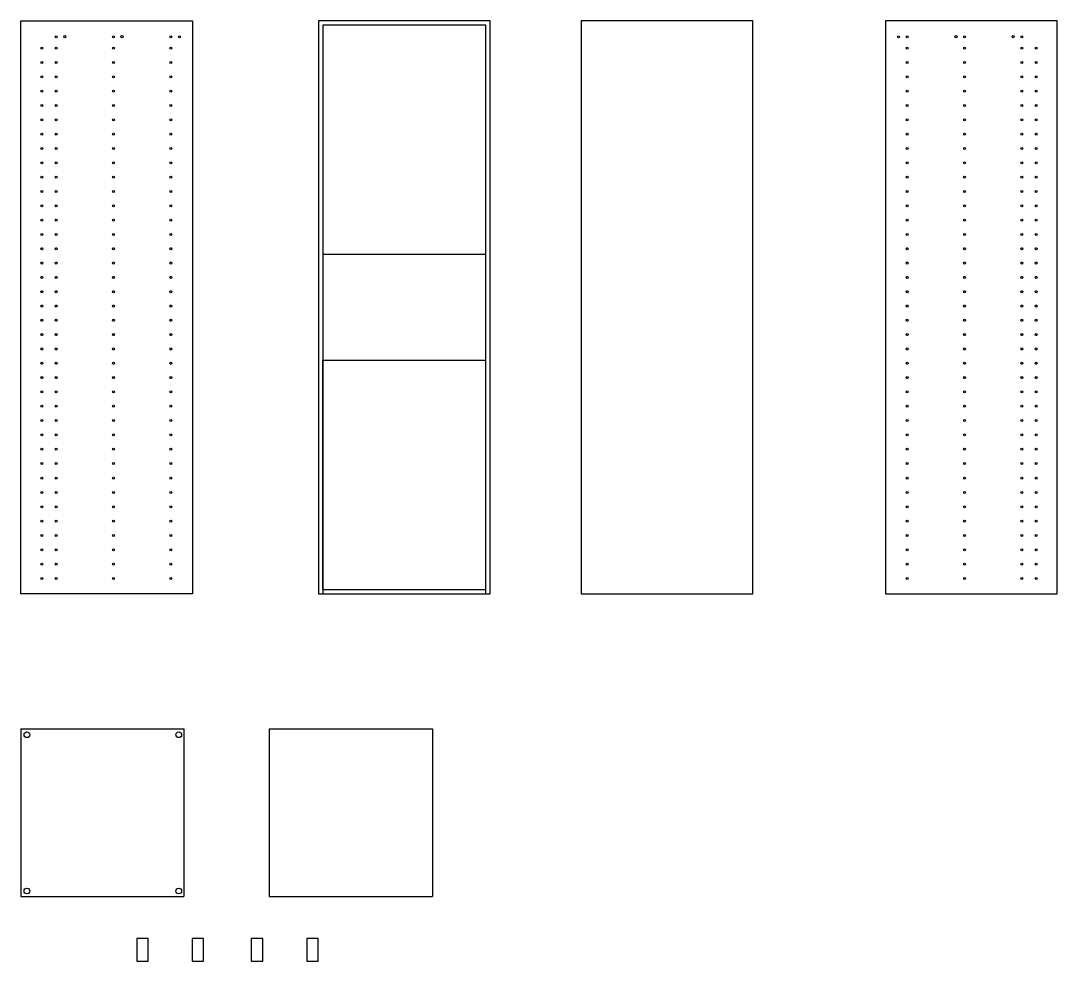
# Model space of a CAD drawing. Header units: millimetres. Extents: x -81 to 6320, y 1460 to 5690.
# Drawn here: x 3861.6 to 4223.5, y 4327.3 to 4655.6 of the extents above; entities that cross this region are included whole.
import ezdxf

# ---------------------------------------------------------------- set-up
doc = ezdxf.new("R2010")
doc.units = ezdxf.units.MM
doc.layers.add('ABACO', color=5, linetype='Continuous')

msp = doc.modelspace()

# ---------------------------------------------------------------- linework, layer by layer
at = {"layer": 'ABACO', "linetype": 'Continuous'}
for p, q in [((3921.62, 4574.09), (3921.62, 4537.09)), ((3967.05, 4574.09), (4024.05, 4574.09)), ((4163.5, 4574.09), (4163.5, 4537.09)), ((3967.05, 4457.09), (3967.05, 4537.09)), ((3967.05, 4537.09), (4024.05, 4537.09)), ((3921.62, 4455.59), (3861.62, 4455.59)), ((3965.55, 4455.59), (4025.55, 4455.59)), ((3965.55, 4455.59), (3975.55, 4455.59)), ((3967.05, 4457.09), (4024.05, 4457.09)), ((3967.05, 4457.09), (3967.05, 4455.59)), ((4163.5, 4455.59), (4223.5, 4455.59)), ((3861.62, 4408.4), (3918.62, 4408.4)), ((3918.62, 4408.4), (3918.62, 4349.9)), ((3948.34, 4408.4), (4005.34, 4408.4)), ((4005.34, 4408.4), (4005.34, 4349.9))]:
    msp.add_line(p, q, dxfattribs=at)
for points in [[(3861.62, 4455.59), (3861.62, 4655.59), (3921.62, 4655.59), (3921.62, 4574.09)], [(4025.55, 4455.59), (4025.55, 4655.59), (3965.55, 4655.59), (3965.55, 4455.59)], [(4024.05, 4455.59), (4024.05, 4654.09), (3967.05, 4654.09), (3967.05, 4457.09)], [(4223.5, 4455.59), (4223.5, 4655.59), (4163.5, 4655.59), (4163.5, 4574.09)], [(3921.62, 4537.09), (3921.62, 4455.59)], [(4163.5, 4537.09), (4163.5, 4455.59)], [(3861.62, 4408.4), (3861.62, 4349.9), (3918.62, 4349.9)], [(3948.34, 4408.4), (3948.34, 4349.9), (4005.34, 4349.9)], [(3902.13, 4327.28), (3906.13, 4327.28)], [(3921.48, 4327.28), (3925.48, 4327.28)], [(3942.13, 4327.28), (3946.13, 4327.28)], [(3961.48, 4327.28), (3965.48, 4327.28)]]:
    msp.add_lwpolyline(points, dxfattribs=at)
for points in [[(4117.27, 4455.59), (4117.27, 4655.59), (4057.27, 4655.59), (4057.27, 4455.59)], [(3902.13, 4335.28), (3902.13, 4327.28), (3906.13, 4327.28), (3906.13, 4335.28)], [(3921.48, 4335.28), (3921.48, 4327.28), (3925.48, 4327.28), (3925.48, 4335.28)], [(3942.13, 4335.28), (3942.13, 4327.28), (3946.13, 4327.28), (3946.13, 4335.28)], [(3961.48, 4335.28), (3961.48, 4327.28), (3965.48, 4327.28), (3965.48, 4335.28)]]:
    msp.add_lwpolyline(points, close=True, dxfattribs=at)
at = {"layer": 'ABACO'}
for centre, radius in [((3874.02, 4650.01), 0.35), ((3877.02, 4650.01), 0.4), ((3894.02, 4650.01), 0.35), ((3897.02, 4650.01), 0.4), ((3914.02, 4650.01), 0.35), ((3917.02, 4650.01), 0.35), ((4168.1, 4650.01), 0.35), ((4171.1, 4650.01), 0.35), ((4188.1, 4650.01), 0.4), ((4191.1, 4650.01), 0.35), ((4208.1, 4650.01), 0.4), ((4211.1, 4650.01), 0.35), ((3869.02, 4646.01), 0.35), ((3874.02, 4646.01), 0.35), ((3894.02, 4646.01), 0.35), ((3914.02, 4646.01), 0.35), ((4171.1, 4646.01), 0.35), ((4191.1, 4646.01), 0.35), ((4211.1, 4646.01), 0.35), ((4216.1, 4646.01), 0.35), ((3869.02, 4641.01), 0.35), ((3874.02, 4641.01), 0.35), ((3894.02, 4641.01), 0.35), ((3914.02, 4641.01), 0.35), ((4171.1, 4641.01), 0.35), ((4191.1, 4641.01), 0.35), ((4211.1, 4641.01), 0.35), ((4216.1, 4641.01), 0.35), ((3869.02, 4636.01), 0.35), ((3874.02, 4636.01), 0.35), ((3894.02, 4636.01), 0.35), ((3914.02, 4636.01), 0.35), ((4171.1, 4636.01), 0.35), ((4191.1, 4636.01), 0.35), ((4211.1, 4636.01), 0.35), ((4216.1, 4636.01), 0.35), ((3869.02, 4631.01), 0.35), ((3874.02, 4631.01), 0.35), ((3894.02, 4631.01), 0.35), ((3914.02, 4631.01), 0.35), ((4171.1, 4631.01), 0.35), ((4191.1, 4631.01), 0.35), ((4211.1, 4631.01), 0.35), ((4216.1, 4631.01), 0.35), ((3869.02, 4626.01), 0.35), ((3874.02, 4626.01), 0.35), ((3894.02, 4626.01), 0.35), ((3914.02, 4626.01), 0.35), ((4171.1, 4626.01), 0.35), ((4191.1, 4626.01), 0.35), ((4211.1, 4626.01), 0.35), ((4216.1, 4626.01), 0.35), ((3869.02, 4621.01), 0.35), ((3874.02, 4621.01), 0.35), ((3894.02, 4621.01), 0.35), ((3914.02, 4621.01), 0.35), ((4171.1, 4621.01), 0.35), ((4191.1, 4621.01), 0.35), ((4211.1, 4621.01), 0.35), ((4216.1, 4621.01), 0.35), ((3869.02, 4616.01), 0.35), ((3874.02, 4616.01), 0.35), ((3894.02, 4616.01), 0.35), ((3914.02, 4616.01), 0.35), ((4171.1, 4616.01), 0.35), ((4191.1, 4616.01), 0.35), ((4211.1, 4616.01), 0.35), ((4216.1, 4616.01), 0.35), ((3869.02, 4611.01), 0.35), ((3874.02, 4611.01), 0.35), ((3894.02, 4611.01), 0.35), ((3914.02, 4611.01), 0.35), ((4171.1, 4611.01), 0.35), ((4191.1, 4611.01), 0.35), ((4211.1, 4611.01), 0.35), ((4216.1, 4611.01), 0.35), ((3869.02, 4606.01), 0.35), ((3874.02, 4606.01), 0.35), ((3894.02, 4606.01), 0.35), ((3914.02, 4606.01), 0.35), ((4171.1, 4606.01), 0.35), ((4191.1, 4606.01), 0.35), ((4211.1, 4606.01), 0.35), ((4216.1, 4606.01), 0.35), ((3869.02, 4601.01), 0.35), ((3874.02, 4601.01), 0.35), ((3894.02, 4601.01), 0.35), ((3914.02, 4601.01), 0.35), ((4171.1, 4601.01), 0.35), ((4191.1, 4601.01), 0.35), ((4211.1, 4601.01), 0.35), ((4216.1, 4601.01), 0.35), ((3869.02, 4596.01), 0.35), ((3874.02, 4596.01), 0.35), ((3894.02, 4596.01), 0.35), ((3914.02, 4596.01), 0.35), ((4171.1, 4596.01), 0.35), ((4191.1, 4596.01), 0.35), ((4211.1, 4596.01), 0.35), ((4216.1, 4596.01), 0.35), ((3869.02, 4591.01), 0.35), ((3874.02, 4591.01), 0.35), ((3894.02, 4591.01), 0.35), ((3914.02, 4591.01), 0.35), ((4171.1, 4591.01), 0.35), ((4191.1, 4591.01), 0.35), ((4211.1, 4591.01), 0.35), ((4216.1, 4591.01), 0.35), ((3869.02, 4586.01), 0.35), ((3874.02, 4586.01), 0.35), ((3894.02, 4586.01), 0.35), ((3914.02, 4586.01), 0.35), ((4171.1, 4586.01), 0.35), ((4191.1, 4586.01), 0.35), ((4211.1, 4586.01), 0.35), ((4216.1, 4586.01), 0.35), ((3869.02, 4581.01), 0.35), ((3874.02, 4581.01), 0.35), ((3894.02, 4581.01), 0.35), ((3914.02, 4581.01), 0.35), ((4171.1, 4581.01), 0.35), ((4191.1, 4581.01), 0.35), ((4211.1, 4581.01), 0.35), ((4216.1, 4581.01), 0.35), ((3869.02, 4576.01), 0.35), ((3874.02, 4576.01), 0.35), ((3894.02, 4576.01), 0.35), ((3914.02, 4576.01), 0.35), ((4171.1, 4576.01), 0.35), ((4191.1, 4576.01), 0.35), ((4211.1, 4576.01), 0.35), ((4216.1, 4576.01), 0.35), ((3869.02, 4571.01), 0.35), ((3874.02, 4571.01), 0.35), ((3894.02, 4571.01), 0.35), ((3914.02, 4571.01), 0.35), ((4171.1, 4571.01), 0.35), ((4191.1, 4571.01), 0.35), ((4211.1, 4571.01), 0.35), ((4216.1, 4571.01), 0.35), ((3869.02, 4566.01), 0.35), ((3874.02, 4566.01), 0.35), ((3894.02, 4566.01), 0.35), ((3914.02, 4566.01), 0.35), ((4171.1, 4566.01), 0.35), ((4191.1, 4566.01), 0.35), ((4211.1, 4566.01), 0.35), ((4216.1, 4566.01), 0.35), ((3869.02, 4561.01), 0.35), ((3874.02, 4561.01), 0.35), ((3894.02, 4561.01), 0.35), ((3914.02, 4561.01), 0.35), ((4171.1, 4561.01), 0.35), ((4191.1, 4561.01), 0.35), ((4211.1, 4561.01), 0.35), ((4216.1, 4561.01), 0.35), ((3869.02, 4556.01), 0.35), ((3874.02, 4556.01), 0.35), ((3894.02, 4556.01), 0.35), ((3914.02, 4556.01), 0.35), ((4171.1, 4556.01), 0.35), ((4191.1, 4556.01), 0.35), ((4211.1, 4556.01), 0.35), ((4216.1, 4556.01), 0.35), ((3869.02, 4551.01), 0.35), ((3874.02, 4551.01), 0.35), ((3894.02, 4551.01), 0.35), ((3914.02, 4551.01), 0.35), ((4171.1, 4551.01), 0.35), ((4191.1, 4551.01), 0.35), ((4211.1, 4551.01), 0.35), ((4216.1, 4551.01), 0.35), ((3869.02, 4546.01), 0.35), ((3874.02, 4546.01), 0.35), ((3894.02, 4546.01), 0.35), ((3914.02, 4546.01), 0.35), ((4171.1, 4546.01), 0.35), ((4191.1, 4546.01), 0.35), ((4211.1, 4546.01), 0.35), ((4216.1, 4546.01), 0.35), ((3869.02, 4541.01), 0.35), ((3874.02, 4541.01), 0.35), ((3894.02, 4541.01), 0.35), ((3914.02, 4541.01), 0.35), ((4171.1, 4541.01), 0.35), ((4191.1, 4541.01), 0.35), ((4211.1, 4541.01), 0.35), ((4216.1, 4541.01), 0.35), ((3869.02, 4536.01), 0.35), ((3874.02, 4536.01), 0.35), ((3894.02, 4536.01), 0.35), ((3914.02, 4536.01), 0.35), ((4171.1, 4536.01), 0.35), ((4191.1, 4536.01), 0.35), ((4211.1, 4536.01), 0.35), ((4216.1, 4536.01), 0.35), ((3869.02, 4531.01), 0.35), ((3874.02, 4531.01), 0.35), ((3894.02, 4531.01), 0.35), ((3914.02, 4531.01), 0.35), ((4171.1, 4531.01), 0.35), ((4191.1, 4531.01), 0.35), ((4211.1, 4531.01), 0.35), ((4216.1, 4531.01), 0.35), ((3869.02, 4526.01), 0.35), ((3874.02, 4526.01), 0.35), ((3894.02, 4526.01), 0.35), ((3914.02, 4526.01), 0.35), ((4171.1, 4526.01), 0.35), ((4191.1, 4526.01), 0.35), ((4211.1, 4526.01), 0.35), ((4216.1, 4526.01), 0.35), ((3869.02, 4521.01), 0.35), ((3874.02, 4521.01), 0.35), ((3894.02, 4521.01), 0.35), ((3914.02, 4521.01), 0.35), ((4171.1, 4521.01), 0.35), ((4191.1, 4521.01), 0.35), ((4211.1, 4521.01), 0.35), ((4216.1, 4521.01), 0.35), ((3869.02, 4516.01), 0.35), ((3874.02, 4516.01), 0.35), ((3894.02, 4516.01), 0.35), ((3914.02, 4516.01), 0.35), ((4171.1, 4516.01), 0.35), ((4191.1, 4516.01), 0.35), ((4211.1, 4516.01), 0.35), ((4216.1, 4516.01), 0.35), ((3869.02, 4511.01), 0.35), ((3874.02, 4511.01), 0.35), ((3894.02, 4511.01), 0.35), ((3914.02, 4511.01), 0.35), ((4171.1, 4511.01), 0.35), ((4191.1, 4511.01), 0.35), ((4211.1, 4511.01), 0.35), ((4216.1, 4511.01), 0.35), ((3869.02, 4506.01), 0.35), ((3874.02, 4506.01), 0.35), ((3894.02, 4506.01), 0.35), ((3914.02, 4506.01), 0.35), ((4171.1, 4506.01), 0.35), ((4191.1, 4506.01), 0.35), ((4211.1, 4506.01), 0.35), ((4216.1, 4506.01), 0.35), ((3869.02, 4501.01), 0.35), ((3874.02, 4501.01), 0.35), ((3894.02, 4501.01), 0.35), ((3914.02, 4501.01), 0.35), ((4171.1, 4501.01), 0.35), ((4191.1, 4501.01), 0.35), ((4211.1, 4501.01), 0.35), ((4216.1, 4501.01), 0.35), ((3869.02, 4495.88), 0.35), ((3874.02, 4495.88), 0.35), ((3894.02, 4495.88), 0.35), ((3914.02, 4495.88), 0.35), ((4171.1, 4495.88), 0.35), ((4191.1, 4495.88), 0.35), ((4211.1, 4495.88), 0.35), ((4216.1, 4495.88), 0.35), ((3869.02, 4490.88), 0.35), ((3874.02, 4490.88), 0.35), ((3894.02, 4490.88), 0.35), ((3914.02, 4490.88), 0.35), ((4171.1, 4490.88), 0.35), ((4191.1, 4490.88), 0.35), ((4211.1, 4490.88), 0.35), ((4216.1, 4490.88), 0.35), ((3869.02, 4485.88), 0.35), ((3874.02, 4485.88), 0.35), ((3894.02, 4485.88), 0.35), ((3914.02, 4485.88), 0.35), ((4171.1, 4485.88), 0.35), ((4191.1, 4485.88), 0.35), ((4211.1, 4485.88), 0.35), ((4216.1, 4485.88), 0.35), ((3869.02, 4480.88), 0.35), ((3874.02, 4480.88), 0.35), ((3894.02, 4480.88), 0.35), ((3914.02, 4480.88), 0.35), ((4171.1, 4480.88), 0.35), ((4191.1, 4480.88), 0.35), ((4211.1, 4480.88), 0.35), ((4216.1, 4480.88), 0.35), ((3869.02, 4475.88), 0.35), ((3874.02, 4475.88), 0.35), ((3894.02, 4475.88), 0.35), ((3914.02, 4475.88), 0.35), ((4171.1, 4475.88), 0.35), ((4191.1, 4475.88), 0.35), ((4211.1, 4475.88), 0.35), ((4216.1, 4475.88), 0.35), ((3869.02, 4470.88), 0.35), ((3874.02, 4470.88), 0.35), ((3894.02, 4470.88), 0.35), ((3914.02, 4470.88), 0.35), ((4171.1, 4470.88), 0.35), ((4191.1, 4470.88), 0.35), ((4211.1, 4470.88), 0.35), ((4216.1, 4470.88), 0.35), ((3869.02, 4465.88), 0.35), ((3874.02, 4465.88), 0.35), ((3894.02, 4465.88), 0.35), ((3914.02, 4465.88), 0.35), ((4171.1, 4465.88), 0.35), ((4191.1, 4465.88), 0.35), ((4211.1, 4465.88), 0.35), ((4216.1, 4465.88), 0.35), ((3869.02, 4460.88), 0.35), ((3874.02, 4460.88), 0.35), ((3894.02, 4460.88), 0.35), ((3914.02, 4460.88), 0.35), ((4171.1, 4460.88), 0.35), ((4191.1, 4460.88), 0.35), ((4211.1, 4460.88), 0.35), ((4216.1, 4460.88), 0.35), ((3863.8, 4406.37), 1), ((3916.8, 4406.37), 1), ((3863.8, 4351.82), 1), ((3916.8, 4351.82), 1)]:
    msp.add_circle(centre, radius, dxfattribs=at)

doc.saveas('drawing.dxf')
